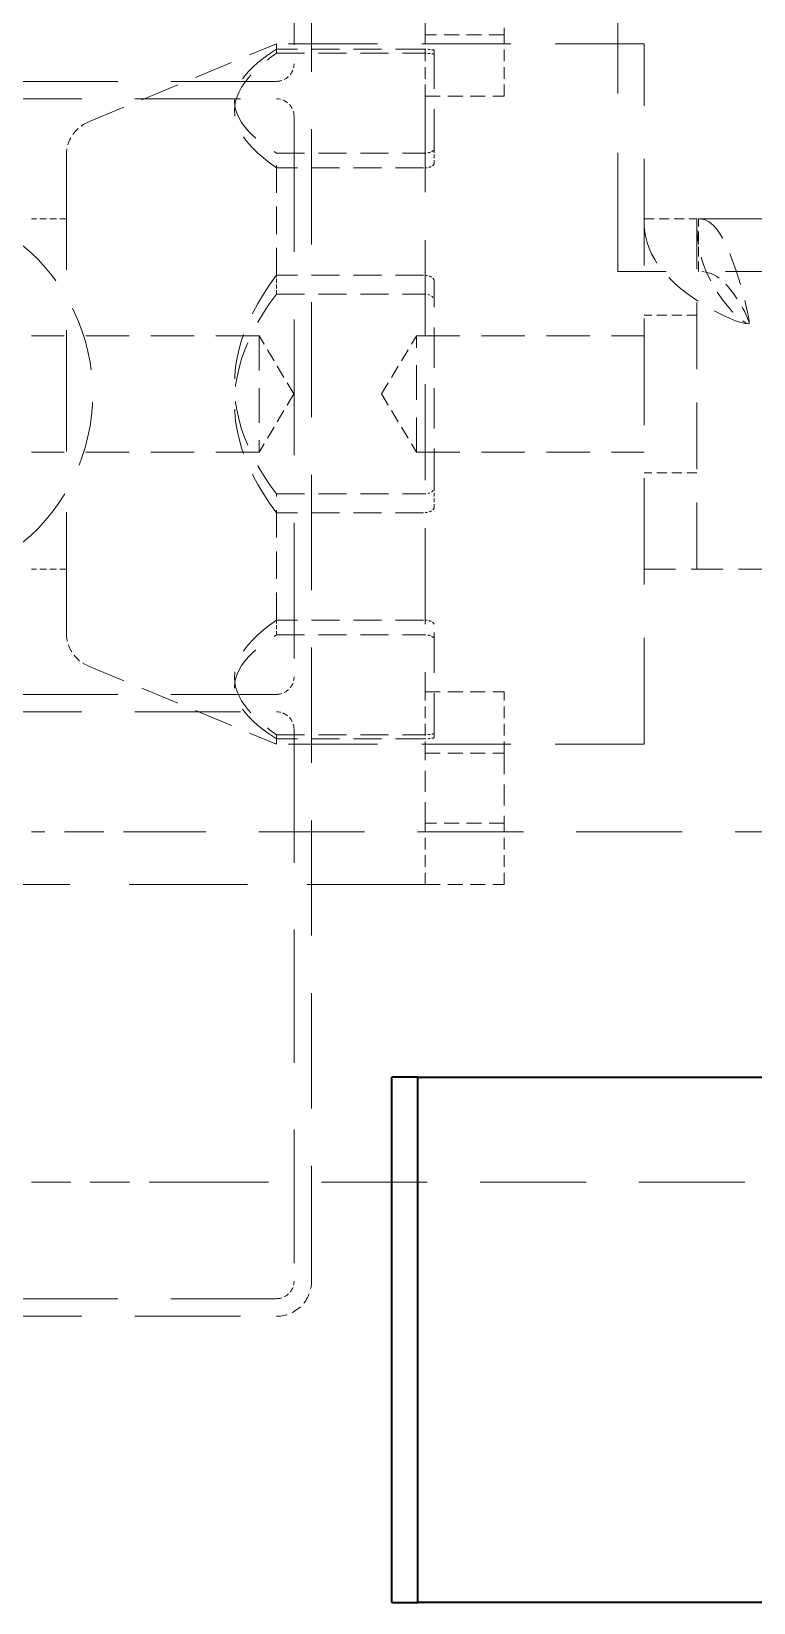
# Model space of a CAD drawing. Header units: millimetres. Extents: x -116965 to 323937, y 291661 to 566926.
# Drawn here: x -24943.8 to -24902.6, y 326388.5 to 326478.2 of the extents above; entities that cross this region are included whole.
import ezdxf

# ---------------------------------------------------------------- set-up
doc = ezdxf.new("R2010")
doc.units = ezdxf.units.MM
doc.linetypes.add('DASHED', pattern=[0.75, 0.5, -0.25])
doc.layers.add('Hidden Edges(Schneider)', color=7, linetype='DASHED', lineweight=18)
doc.layers.add('Visible Edges(Schneider)', color=7, linetype='Continuous', lineweight=35)

msp = doc.modelspace()

# ---------------------------------------------------------------- linework, layer by layer
at = {"layer": 'Hidden Edges(Schneider)', "ltscale": 13.152804}
msp.add_line((-24927.814573, 326406.814718), (-24927.814573, 326542.814718), dxfattribs=at)
at = {"layer": 'Hidden Edges(Schneider)', "ltscale": 13.539652}
for p, q in [((-24910.316273, 326464.464712), (-24910.316273, 326520.464712)), ((-24826.316273, 326464.464712), (-24910.316273, 326464.464712)), ((-24921.316273, 326429.464712), (-25005.316273, 326429.464712))]:
    msp.add_line(p, q, dxfattribs=at)
at = {"layer": 'Hidden Edges(Schneider)', "ltscale": 15.957447}
msp.add_line((-24928.814573, 326509.314718), (-24928.814573, 326476.314718), dxfattribs=at)
at = {"layer": 'Hidden Edges(Schneider)', "ltscale": 2.392255}
for p, q in [((-24921.316273, 326477.964712), (-24921.316273, 326481.964712)), ((-24916.816273, 326481.964712), (-24916.816273, 326477.964712)), ((-24921.316273, 326432.964712), (-24921.316273, 326436.964712)), ((-24916.816273, 326436.964712), (-24916.816273, 326432.964712))]:
    msp.add_line(p, q, dxfattribs=at)
at = {"layer": 'Hidden Edges(Schneider)', "ltscale": 1.713298}
for p, q in [((-24916.816273, 326477.964712), (-24921.316273, 326477.964712)), ((-24921.316273, 326474.464712), (-24916.816273, 326474.464712)), ((-24921.316273, 326440.464712), (-24916.816273, 326440.464712)), ((-24921.316273, 326436.964712), (-24916.816273, 326436.964712)), ((-24916.816273, 326432.964712), (-24921.316273, 326432.964712)), ((-24921.316273, 326429.464712), (-24916.816273, 326429.464712))]:
    msp.add_line(p, q, dxfattribs=at)
at = {"layer": 'Hidden Edges(Schneider)', "ltscale": 1.332543}
for p, q in [((-24921.316273, 326474.464712), (-24921.316273, 326477.964712)), ((-24916.816273, 326474.464712), (-24916.816273, 326477.964712)), ((-24921.316273, 326436.964712), (-24921.316273, 326440.464712)), ((-24916.816273, 326436.964712), (-24916.816273, 326440.464712)), ((-24921.316273, 326429.464712), (-24921.316273, 326432.964712)), ((-24916.816273, 326429.464712), (-24916.816273, 326432.964712))]:
    msp.add_line(p, q, dxfattribs=at)
at = {"layer": 'Hidden Edges(Schneider)', "ltscale": 4.442043}
for p, q in [((-24940.585504, 326472.977533), (-24929.816273, 326477.464712)), ((-24940.585504, 326441.951892), (-24929.816273, 326437.464712))]:
    msp.add_line(p, q, dxfattribs=at)
at = {"layer": 'Hidden Edges(Schneider)', "ltscale": 1.354103}
msp.add_line((-24929.816273, 326477.149305), (-24929.816273, 326477.464712), dxfattribs=at)
at = {"layer": 'Hidden Edges(Schneider)', "ltscale": 10.154738}
for p, q in [((-24908.816273, 326477.464712), (-24929.816273, 326477.464712)), ((-24908.816273, 326437.464712), (-24929.816273, 326437.464712))]:
    msp.add_line(p, q, dxfattribs=at)
at = {"layer": 'Hidden Edges(Schneider)', "ltscale": 3.199486}
for p, q in [((-24921.413007, 326477.149305), (-24929.816273, 326477.149305)), ((-24929.816273, 326476.918508), (-24921.413007, 326476.918508)), ((-24929.816273, 326471.211857), (-24921.413007, 326471.211857)), ((-24921.413007, 326470.370928), (-24929.816273, 326470.370928)), ((-24921.413007, 326464.243089), (-24929.816273, 326464.243089)), ((-24929.816273, 326463.171363), (-24921.413007, 326463.171363)), ((-24929.816273, 326451.758062), (-24921.413007, 326451.758062)), ((-24921.413007, 326450.686335), (-24929.816273, 326450.686335)), ((-24921.413007, 326444.558497), (-24929.816273, 326444.558497)), ((-24929.816273, 326443.717567), (-24921.413007, 326443.717567)), ((-24929.816273, 326438.010917), (-24921.413007, 326438.010917)), ((-24921.413007, 326437.780119), (-24929.816273, 326437.780119))]:
    msp.add_line(p, q, dxfattribs=at)
at = {"layer": 'Hidden Edges(Schneider)', "ltscale": 0.4295}
for p, q in [((-24929.816273, 326476.918508), (-24929.816273, 326477.149305)), ((-24920.816273, 326470.597062), (-24920.816273, 326471.426697)), ((-24929.816273, 326463.171363), (-24929.816273, 326464.243089)), ((-24920.816273, 326450.967349), (-24920.816273, 326452.044203)), ((-24929.816273, 326443.717567), (-24929.816273, 326444.558497)), ((-24920.816273, 326437.834999), (-24920.816273, 326438.082219))]:
    msp.add_line(p, q, dxfattribs=at)
at = {"layer": 'Hidden Edges(Schneider)', "ltscale": 4.609554}
for p, q in [((-24920.816273, 326471.426697), (-24920.816273, 326477.094426)), ((-24920.816273, 326452.044203), (-24920.816273, 326463.962076)), ((-24920.816273, 326438.082219), (-24920.816273, 326444.332362))]:
    msp.add_line(p, q, dxfattribs=at)
at = {"layer": 'Hidden Edges(Schneider)', "ltscale": 12.153163}
msp.add_line((-24908.816273, 326437.464712), (-24908.816273, 326477.464712), dxfattribs=at)
at = {"layer": 'Hidden Edges(Schneider)', "ltscale": 12.088975}
for p, q in [((-24929.814573, 326475.314718), (-24992.314573, 326475.314718)), ((-24992.314573, 326474.314718), (-24929.814573, 326474.314718)), ((-24929.814573, 326440.314718), (-24992.314573, 326440.314718)), ((-24992.314573, 326439.314718), (-24929.814573, 326439.314718)), ((-24861.316273, 326432.464712), (-24936.316273, 326432.464712)), ((-24936.316273, 326412.464712), (-24861.316273, 326412.464712)), ((-24929.814573, 326405.814718), (-24992.314573, 326405.814718)), ((-24992.314573, 326404.814718), (-24929.814573, 326404.814718))]:
    msp.add_line(p, q, dxfattribs=at)
at = {"layer": 'Hidden Edges(Schneider)', "ltscale": 10.96067}
msp.add_line((-24921.316273, 326474.464712), (-24921.316273, 326440.464712), dxfattribs=at)
at = {"layer": 'Hidden Edges(Schneider)', "ltscale": 15.473887}
msp.add_line((-24928.814573, 326473.314718), (-24928.814573, 326441.314718), dxfattribs=at)
at = {"layer": 'Hidden Edges(Schneider)', "ltscale": 13.841103}
msp.add_line((-24941.816273, 326443.798046), (-24941.816273, 326471.131379), dxfattribs=at)
at = {"layer": 'Hidden Edges(Schneider)', "ltscale": 3.137906}
for p, q in [((-24929.816273, 326464.243089), (-24929.816273, 326471.211857)), ((-24929.816273, 326444.558497), (-24929.816273, 326451.758062))]:
    msp.add_line(p, q, dxfattribs=at)
at = {"layer": 'Hidden Edges(Schneider)', "ltscale": 0.76141}
for p, q in [((-24941.816273, 326467.464712), (-24943.816273, 326467.464712)), ((-24941.816273, 326447.464712), (-24943.816273, 326447.464712))]:
    msp.add_line(p, q, dxfattribs=at)
at = {"layer": 'Hidden Edges(Schneider)', "ltscale": 1.142165}
for p, q in [((-24908.816273, 326467.464712), (-24905.816273, 326467.464712)), ((-24905.816273, 326461.964712), (-24908.816273, 326461.964712)), ((-24905.816273, 326452.964712), (-24908.816273, 326452.964712))]:
    msp.add_line(p, q, dxfattribs=at)
at = {"layer": 'Hidden Edges(Schneider)', "ltscale": 7.615002}
msp.add_line((-24905.816273, 326447.464712), (-24905.816273, 326467.464712), dxfattribs=at)
at = {"layer": 'Hidden Edges(Schneider)', "ltscale": 13.387676}
msp.add_line((-24808.816273, 326467.464712), (-24905.716273, 326467.464712), dxfattribs=at)
at = {"layer": 'Hidden Edges(Schneider)', "ltscale": 1.142166}
msp.add_line((-24905.716271, 326464.46471), (-24905.716271, 326467.464712), dxfattribs=at)
at = {"layer": 'Hidden Edges(Schneider)', "ltscale": 4.949717}
for p, q in [((-24930.816273, 326460.788212), (-24943.816273, 326460.788212)), ((-24921.816273, 326460.788212), (-24908.816273, 326460.788212)), ((-24930.816273, 326454.141212), (-24943.816273, 326454.141212)), ((-24921.816273, 326454.141212), (-24908.816273, 326454.141212))]:
    msp.add_line(p, q, dxfattribs=at)
at = {"layer": 'Hidden Edges(Schneider)', "ltscale": 3.975396}
for p, q in [((-24930.816273, 326460.788212), (-24930.816273, 326454.141212)), ((-24921.816273, 326454.141212), (-24921.816273, 326460.788212))]:
    msp.add_line(p, q, dxfattribs=at)
at = {"layer": 'Hidden Edges(Schneider)', "ltscale": 1.476204}
for p, q in [((-24928.819313, 326457.464712), (-24930.816273, 326460.788212)), ((-24923.813233, 326457.464712), (-24921.816273, 326460.788212)), ((-24928.819313, 326457.464712), (-24930.816273, 326454.141212)), ((-24923.813233, 326457.464712), (-24921.816273, 326454.141212))]:
    msp.add_line(p, q, dxfattribs=at)
at = {"layer": 'Hidden Edges(Schneider)', "ltscale": 3.588432}
msp.add_line((-24908.816273, 326447.464712), (-24902.816273, 326447.464712), dxfattribs=at)
at = {"layer": 'Hidden Edges(Schneider)', "ltscale": 13.401492}
msp.add_line((-24805.816273, 326447.464712), (-24902.816273, 326447.464712), dxfattribs=at)
at = {"layer": 'Hidden Edges(Schneider)', "ltscale": 15.232108}
msp.add_line((-24928.814573, 326438.314718), (-24928.814573, 326406.814718), dxfattribs=at)
at = {"layer": 'Hidden Edges(Schneider)', "ltscale": 1.783703}
msp.add_line((-24929.816273, 326437.464712), (-24929.816273, 326438.010917), dxfattribs=at)
at = {"layer": 'Hidden Edges(Schneider)', "ltscale": 4.485566}
for p, q in [((-24936.316273, 326432.464712), (-24943.816273, 326432.464712)), ((-24943.816273, 326412.464712), (-24936.316273, 326412.464712))]:
    msp.add_line(p, q, dxfattribs=at)
at = {"layer": 'Hidden Edges(Schneider)', "ltscale": 5.185067, "flags": 128}
for points in [[(-24929.816272, 326477.149305), (-24930.208046, 326476.890522), (-24930.562901, 326476.634783), (-24930.881638, 326476.381782), (-24931.164977, 326476.131213), (-24931.413543, 326475.882785), (-24931.627886, 326475.636213), (-24931.808474, 326475.391221), (-24931.955702, 326475.147537), (-24932.069885, 326474.904893), (-24932.15127, 326474.663025), (-24932.200031, 326474.421674), (-24932.216272, 326474.180581), (-24932.200031, 326473.939488), (-24932.15127, 326473.698137), (-24932.069885, 326473.456269), (-24931.955702, 326473.213625), (-24931.808474, 326472.969941), (-24931.627886, 326472.724949), (-24931.413543, 326472.478378), (-24931.164977, 326472.22995), (-24930.881638, 326471.979381), (-24930.562901, 326471.726379), (-24930.208046, 326471.470641), (-24929.816272, 326471.211858)], [(-24929.816272, 326470.370928), (-24930.208046, 326470.656305), (-24930.562901, 326470.938321), (-24930.881638, 326471.217322), (-24931.164977, 326471.49364), (-24931.413543, 326471.767596), (-24931.627886, 326472.039505), (-24931.808474, 326472.309672), (-24931.955702, 326472.578398), (-24932.069885, 326472.845976), (-24932.15127, 326473.112698), (-24932.200031, 326473.37885), (-24932.216272, 326473.644718), (-24932.200031, 326473.910585), (-24932.15127, 326474.176738), (-24932.069885, 326474.443459), (-24931.955702, 326474.711038), (-24931.808474, 326474.979763), (-24931.627886, 326475.249931), (-24931.413543, 326475.521839), (-24931.164977, 326475.795796), (-24930.881638, 326476.072113), (-24930.562901, 326476.351114), (-24930.208046, 326476.633131), (-24929.816272, 326476.918507)], [(-24929.816272, 326464.24309), (-24930.208046, 326463.698928), (-24930.562901, 326463.161174), (-24930.881638, 326462.629171), (-24931.164977, 326462.102285), (-24931.413543, 326461.579901), (-24931.627886, 326461.061421), (-24931.808474, 326460.546262), (-24931.955702, 326460.033852), (-24932.069885, 326459.523629), (-24932.15127, 326459.01504), (-24932.200031, 326458.507537), (-24932.216272, 326458.000575), (-24932.200031, 326457.493615), (-24932.15127, 326456.986112), (-24932.069885, 326456.477522), (-24931.955702, 326455.9673), (-24931.808474, 326455.45489), (-24931.627886, 326454.939731), (-24931.413543, 326454.42125), (-24931.164977, 326453.898866), (-24930.881638, 326453.37198), (-24930.562901, 326452.839977), (-24930.208046, 326452.302222), (-24929.816272, 326451.758062)], [(-24929.816272, 326450.686335), (-24930.208046, 326451.230496), (-24930.562901, 326451.76825), (-24930.881638, 326452.300253), (-24931.164977, 326452.827139), (-24931.413543, 326453.349524), (-24931.627886, 326453.868003), (-24931.808474, 326454.383163), (-24931.955702, 326454.895573), (-24932.069885, 326455.405796), (-24932.15127, 326455.914385), (-24932.200031, 326456.421888), (-24932.216272, 326456.928849), (-24932.200031, 326457.43581), (-24932.15127, 326457.943313), (-24932.069885, 326458.451902), (-24931.955702, 326458.962125), (-24931.808474, 326459.474535), (-24931.627886, 326459.989694), (-24931.413543, 326460.508174), (-24931.164977, 326461.030559), (-24930.881638, 326461.557445), (-24930.562901, 326462.089447), (-24930.208046, 326462.627202), (-24929.816272, 326463.171363)], [(-24929.816272, 326444.558497), (-24930.208046, 326444.27312), (-24930.562901, 326443.991103), (-24930.881638, 326443.712102), (-24931.164977, 326443.435785), (-24931.413543, 326443.161829), (-24931.627886, 326442.88992), (-24931.808474, 326442.619753), (-24931.955702, 326442.351027), (-24932.069885, 326442.083449), (-24932.15127, 326441.816727), (-24932.200031, 326441.550575), (-24932.216272, 326441.284707), (-24932.200031, 326441.018839), (-24932.15127, 326440.752687), (-24932.069885, 326440.485965), (-24931.955702, 326440.218387), (-24931.808474, 326439.949661), (-24931.627886, 326439.679494), (-24931.413543, 326439.407585), (-24931.164977, 326439.133629), (-24930.881638, 326438.857312), (-24930.562901, 326438.578311), (-24930.208046, 326438.296294), (-24929.816272, 326438.010917)], [(-24929.816272, 326437.78012), (-24930.208046, 326438.038903), (-24930.562901, 326438.294641), (-24930.881638, 326438.547643), (-24931.164977, 326438.798212), (-24931.413543, 326439.04664), (-24931.627886, 326439.293211), (-24931.808474, 326439.538204), (-24931.955702, 326439.781888), (-24932.069885, 326440.024531), (-24932.15127, 326440.2664), (-24932.200031, 326440.50775), (-24932.216272, 326440.748844), (-24932.200031, 326440.989937), (-24932.15127, 326441.231288), (-24932.069885, 326441.473155), (-24931.955702, 326441.715799), (-24931.808474, 326441.959484), (-24931.627886, 326442.204476), (-24931.413543, 326442.451047), (-24931.164977, 326442.699475), (-24930.881638, 326442.950044), (-24930.562901, 326443.203046), (-24930.208046, 326443.458783), (-24929.816272, 326443.717567)]]:
    msp.add_lwpolyline(points, dxfattribs=at)
at = {"layer": 'Hidden Edges(Schneider)', "ltscale": 0.270482, "flags": 128}
for points in [[(-24920.816273, 326477.094426), (-24920.821165, 326477.09866), (-24920.829985, 326477.102683), (-24920.841226, 326477.106492), (-24920.854209, 326477.110071), (-24920.868731, 326477.113462), (-24920.884481, 326477.116654), (-24920.901197, 326477.119645), (-24920.919368, 326477.122538), (-24920.939183, 326477.125357), (-24920.960637, 326477.128088), (-24920.983727, 326477.130715), (-24921.008449, 326477.133226), (-24921.034802, 326477.135608), (-24921.062779, 326477.137845), (-24921.092219, 326477.139915), (-24921.122977, 326477.141801), (-24921.155027, 326477.143495), (-24921.188336, 326477.144988), (-24921.222876, 326477.146274), (-24921.258617, 326477.147344), (-24921.295532, 326477.14819), (-24921.333587, 326477.148805), (-24921.372755, 326477.149179), (-24921.413008, 326477.149305)], [(-24921.413008, 326476.918507), (-24921.372753, 326476.918341), (-24921.333582, 326476.91785), (-24921.295523, 326476.917044), (-24921.258608, 326476.915934), (-24921.222864, 326476.914531), (-24921.188322, 326476.912847), (-24921.15501, 326476.91089), (-24921.122961, 326476.908674), (-24921.0922, 326476.906207), (-24921.062759, 326476.903502), (-24921.034782, 326476.900579), (-24921.008428, 326476.897472), (-24920.983705, 326476.894198), (-24920.960616, 326476.890775), (-24920.939161, 326476.887223), (-24920.919348, 326476.883558), (-24920.901177, 326476.8798), (-24920.884461, 326476.875919), (-24920.868712, 326476.87178), (-24920.85419, 326476.867389), (-24920.841208, 326476.862762), (-24920.829969, 326476.857842), (-24920.821153, 326476.852654), (-24920.816273, 326476.847206)], [(-24921.413008, 326471.211858), (-24921.372753, 326471.21238), (-24921.333582, 326471.213921), (-24921.295523, 326471.216445), (-24921.258608, 326471.219914), (-24921.222864, 326471.224288), (-24921.188322, 326471.229531), (-24921.15501, 326471.235604), (-24921.12296, 326471.24247), (-24921.0922, 326471.250092), (-24921.062759, 326471.258431), (-24921.034782, 326471.267411), (-24921.008428, 326471.276928), (-24920.983705, 326471.286922), (-24920.960616, 326471.297334), (-24920.939161, 326471.308103), (-24920.919348, 326471.319171), (-24920.901177, 326471.330475), (-24920.884461, 326471.342099), (-24920.868712, 326471.354446), (-24920.85419, 326471.367489), (-24920.841208, 326471.381169), (-24920.829969, 326471.395649), (-24920.821153, 326471.410836), (-24920.816273, 326471.426697)], [(-24920.816273, 326470.597062), (-24920.821165, 326470.58033), (-24920.829985, 326470.564337), (-24920.841226, 326470.54909), (-24920.854209, 326470.534688), (-24920.868731, 326470.520956), (-24920.884481, 326470.507959), (-24920.901197, 326470.495725), (-24920.919368, 326470.483826), (-24920.939183, 326470.47218), (-24920.960637, 326470.460846), (-24920.983727, 326470.449891), (-24921.008449, 326470.439375), (-24921.034802, 326470.429361), (-24921.062779, 326470.419914), (-24921.092219, 326470.411142), (-24921.122977, 326470.403125), (-24921.155027, 326470.395903), (-24921.188336, 326470.389515), (-24921.222876, 326470.384001), (-24921.258617, 326470.379401), (-24921.295532, 326470.375753), (-24921.333587, 326470.373098), (-24921.372755, 326470.371478), (-24921.413008, 326470.370928)], [(-24920.816273, 326463.962076), (-24920.821165, 326463.983044), (-24920.829985, 326464.003059), (-24920.841226, 326464.022115), (-24920.854209, 326464.040095), (-24920.868731, 326464.057218), (-24920.884481, 326464.073408), (-24920.901197, 326464.088632), (-24920.919368, 326464.103424), (-24920.939183, 326464.11789), (-24920.960637, 326464.131953), (-24920.983727, 326464.145537), (-24921.008449, 326464.158564), (-24921.034802, 326464.170958), (-24921.062779, 326464.182643), (-24921.092219, 326464.193485), (-24921.122977, 326464.203388), (-24921.155027, 326464.212304), (-24921.188336, 326464.220186), (-24921.222876, 326464.226986), (-24921.258617, 326464.232656), (-24921.295532, 326464.23715), (-24921.333587, 326464.240417), (-24921.372755, 326464.242414), (-24921.413008, 326464.24309)], [(-24921.413008, 326463.171363), (-24921.372753, 326463.170675), (-24921.333582, 326463.168641), (-24921.295523, 326463.16531), (-24921.258608, 326463.160732), (-24921.222864, 326463.154956), (-24921.188322, 326463.148029), (-24921.15501, 326463.139999), (-24921.12296, 326463.130916), (-24921.0922, 326463.120827), (-24921.062759, 326463.109782), (-24921.034782, 326463.09788), (-24921.008428, 326463.085257), (-24920.983705, 326463.071988), (-24920.960616, 326463.058154), (-24920.939161, 326463.043831), (-24920.919348, 326463.0291), (-24920.901177, 326463.014037), (-24920.884461, 326462.998534), (-24920.868712, 326462.982048), (-24920.85419, 326462.964613), (-24920.841208, 326462.946306), (-24920.829969, 326462.926906), (-24920.821153, 326462.906529), (-24920.816273, 326462.885221)], [(-24921.413008, 326451.758062), (-24921.372753, 326451.75875), (-24921.333582, 326451.760784), (-24921.295523, 326451.764114), (-24921.258608, 326451.768692), (-24921.222864, 326451.774469), (-24921.188322, 326451.781396), (-24921.15501, 326451.789426), (-24921.12296, 326451.798509), (-24921.0922, 326451.808598), (-24921.062759, 326451.819643), (-24921.034782, 326451.831544), (-24921.008428, 326451.844167), (-24920.983705, 326451.857437), (-24920.960616, 326451.871271), (-24920.939161, 326451.885594), (-24920.919348, 326451.900325), (-24920.901177, 326451.915388), (-24920.884461, 326451.930891), (-24920.868712, 326451.947377), (-24920.85419, 326451.964812), (-24920.841208, 326451.983119), (-24920.829969, 326452.002519), (-24920.821153, 326452.022895), (-24920.816273, 326452.044204)], [(-24920.816273, 326450.967349), (-24920.821165, 326450.946381), (-24920.829985, 326450.926366), (-24920.841226, 326450.90731), (-24920.854209, 326450.88933), (-24920.868731, 326450.872207), (-24920.884481, 326450.856017), (-24920.901197, 326450.840792), (-24920.919368, 326450.826), (-24920.939183, 326450.811535), (-24920.960637, 326450.797472), (-24920.983727, 326450.783888), (-24921.008449, 326450.770861), (-24921.034802, 326450.758466), (-24921.062779, 326450.746782), (-24921.092219, 326450.73594), (-24921.122977, 326450.726037), (-24921.155027, 326450.71712), (-24921.188336, 326450.709238), (-24921.222876, 326450.702439), (-24921.258617, 326450.696768), (-24921.295532, 326450.692275), (-24921.333587, 326450.689007), (-24921.372755, 326450.687011), (-24921.413008, 326450.686335)], [(-24920.816273, 326444.332363), (-24920.821165, 326444.349095), (-24920.829985, 326444.365088), (-24920.841226, 326444.380334), (-24920.854209, 326444.394737), (-24920.868731, 326444.408468), (-24920.884481, 326444.421465), (-24920.901197, 326444.4337), (-24920.919368, 326444.445598), (-24920.939183, 326444.457245), (-24920.960637, 326444.468579), (-24920.983727, 326444.479534), (-24921.008449, 326444.49005), (-24921.034802, 326444.500063), (-24921.062779, 326444.50951), (-24921.092219, 326444.518282), (-24921.122977, 326444.5263), (-24921.155027, 326444.533522), (-24921.188336, 326444.53991), (-24921.222876, 326444.545423), (-24921.258617, 326444.550024), (-24921.295532, 326444.553671), (-24921.333587, 326444.556326), (-24921.372755, 326444.557947), (-24921.413008, 326444.558497)], [(-24921.413008, 326443.717567), (-24921.372753, 326443.717045), (-24921.333582, 326443.715503), (-24921.295523, 326443.712979), (-24921.258608, 326443.709511), (-24921.222864, 326443.705137), (-24921.188322, 326443.699894), (-24921.15501, 326443.693821), (-24921.12296, 326443.686954), (-24921.0922, 326443.679333), (-24921.062759, 326443.670994), (-24921.034782, 326443.662014), (-24921.008428, 326443.652497), (-24920.983705, 326443.642502), (-24920.960616, 326443.63209), (-24920.939161, 326443.621321), (-24920.919348, 326443.610254), (-24920.901177, 326443.598949), (-24920.884461, 326443.587326), (-24920.868712, 326443.574979), (-24920.85419, 326443.561935), (-24920.841208, 326443.548255), (-24920.829969, 326443.533776), (-24920.821153, 326443.518589), (-24920.816273, 326443.502728)], [(-24921.413008, 326438.010917), (-24921.372753, 326438.011083), (-24921.333582, 326438.011574), (-24921.295523, 326438.012381), (-24921.258608, 326438.013491), (-24921.222864, 326438.014894), (-24921.188322, 326438.016578), (-24921.15501, 326438.018534), (-24921.122961, 326438.020751), (-24921.0922, 326438.023218), (-24921.062759, 326438.025923), (-24921.034782, 326438.028845), (-24921.008428, 326438.031952), (-24920.983705, 326438.035227), (-24920.960616, 326438.03865), (-24920.939161, 326438.042202), (-24920.919348, 326438.045867), (-24920.901177, 326438.049625), (-24920.884461, 326438.053505), (-24920.868712, 326438.057644), (-24920.85419, 326438.062035), (-24920.841208, 326438.066662), (-24920.829969, 326438.071583), (-24920.821153, 326438.076771), (-24920.816273, 326438.082219)], [(-24920.816273, 326437.834999), (-24920.821165, 326437.830764), (-24920.829985, 326437.826742), (-24920.841226, 326437.822932), (-24920.854209, 326437.819354), (-24920.868731, 326437.815963), (-24920.884481, 326437.81277), (-24920.901197, 326437.80978), (-24920.919368, 326437.806886), (-24920.939183, 326437.804067), (-24920.960637, 326437.801337), (-24920.983727, 326437.79871), (-24921.008449, 326437.796198), (-24921.034802, 326437.793817), (-24921.062779, 326437.79158), (-24921.092219, 326437.78951), (-24921.122977, 326437.787623), (-24921.155027, 326437.78593), (-24921.188336, 326437.784437), (-24921.222876, 326437.783151), (-24921.258617, 326437.782081), (-24921.295532, 326437.781235), (-24921.333587, 326437.78062), (-24921.372755, 326437.780246), (-24921.413008, 326437.78012)]]:
    msp.add_lwpolyline(points, dxfattribs=at)
at = {"layer": 'Hidden Edges(Schneider)', "ltscale": 4.295958, "flags": 128}
msp.add_lwpolyline([(-24902.816271, 326461.464713), (-24903.033156, 326461.486409), (-24903.297686, 326461.549528), (-24903.603672, 326461.651142), (-24903.944925, 326461.788295), (-24904.315237, 326461.958049), (-24904.708418, 326462.157462), (-24905.117087, 326462.383598), (-24905.532517, 326462.633503), (-24905.946516, 326462.904246), (-24906.350845, 326463.192881), (-24906.738114, 326463.496464), (-24907.101397, 326463.812049), (-24907.43421, 326464.136704), (-24907.732529, 326464.467481), (-24907.993178, 326464.801438), (-24908.213724, 326465.13563), (-24908.394865, 326465.467122), (-24908.538021, 326465.792969), (-24908.645205, 326466.110223), (-24908.720965, 326466.415952), (-24908.770641, 326466.707204), (-24908.799538, 326466.981047), (-24908.812975, 326467.234529), (-24908.816275, 326467.464712)], dxfattribs=at)
at = {"layer": 'Hidden Edges(Schneider)', "ltscale": 2.942113, "flags": 128}
msp.add_lwpolyline([(-24905.816273, 326467.464712), (-24905.814623, 326467.234529), (-24905.807909, 326466.981047), (-24905.793451, 326466.707204), (-24905.768618, 326466.415952), (-24905.730738, 326466.110223), (-24905.677151, 326465.792969), (-24905.605568, 326465.467122), (-24905.514998, 326465.13563), (-24905.404724, 326464.801438), (-24905.274405, 326464.467481), (-24905.12524, 326464.136704), (-24904.958834, 326463.812049), (-24904.777197, 326463.496464), (-24904.583563, 326463.192881), (-24904.381394, 326462.904246), (-24904.174389, 326462.633503), (-24903.966679, 326462.383598), (-24903.762344, 326462.157462), (-24903.565754, 326461.958049), (-24903.380598, 326461.788295), (-24903.209976, 326461.651142), (-24903.056978, 326461.549528), (-24902.924713, 326461.486409), (-24902.816271, 326461.464713)], dxfattribs=at)
at = {"layer": 'Hidden Edges(Schneider)', "ltscale": 3.762605, "flags": 128}
msp.add_lwpolyline([(-24905.716271, 326467.464712), (-24905.625786, 326467.462624), (-24905.52051, 326467.452272), (-24905.402092, 326467.427505), (-24905.272202, 326467.382186), (-24905.132479, 326467.310169), (-24904.984602, 326467.205313), (-24904.830212, 326467.061995), (-24904.670967, 326466.87743), (-24904.508537, 326466.649712), (-24904.344572, 326466.377853), (-24904.180731, 326466.064733), (-24904.018673, 326465.71421), (-24903.860048, 326465.331171), (-24903.706526, 326464.923523), (-24903.559755, 326464.499667), (-24903.421396, 326464.068573), (-24903.293108, 326463.640054), (-24903.17655, 326463.223785), (-24903.073372, 326462.82997), (-24902.985233, 326462.467058), (-24902.913803, 326462.142065), (-24902.860722, 326461.862), (-24902.827658, 326461.633876), (-24902.816271, 326461.464713)], dxfattribs=at)
at = {"layer": 'Hidden Edges(Schneider)', "ltscale": 2.119163, "flags": 128}
msp.add_lwpolyline([(-24902.816271, 326461.464713), (-24902.827658, 326461.549295), (-24902.860722, 326461.663354), (-24902.913803, 326461.803387), (-24902.985233, 326461.965888), (-24903.073372, 326462.147344), (-24903.17655, 326462.344249), (-24903.293108, 326462.552384), (-24903.421396, 326462.766641), (-24903.559755, 326462.98219), (-24903.706526, 326463.194116), (-24903.860048, 326463.39794), (-24904.018673, 326463.589461), (-24904.180731, 326463.764723), (-24904.344572, 326463.921283), (-24904.508537, 326464.05721), (-24904.670967, 326464.171074), (-24904.830212, 326464.263356), (-24904.984602, 326464.335011), (-24905.132479, 326464.387439), (-24905.272202, 326464.42345), (-24905.402092, 326464.446109), (-24905.52051, 326464.458492), (-24905.625786, 326464.463671), (-24905.716271, 326464.46471)], dxfattribs=at)
at = {"layer": 'Hidden Edges(Schneider)', "ltscale": 0.597989}
for centre, start, end in [((-24929.814573, 326476.314718), 269.99999998, 0), ((-24929.814573, 326473.314718), 0, 89.99999998), ((-24929.814573, 326441.314718), 269.99999998, 0), ((-24929.814573, 326438.314718), 0, 89.99999998), ((-24929.814573, 326406.814718), 269.99999998, 0)]:
    msp.add_arc(centre, 1, start, end, dxfattribs=at)
at = {"layer": 'Hidden Edges(Schneider)', "ltscale": 0.89544}
for centre, start, end in [((-24939.816273, 326471.131379), 112.61986493, 180), ((-24939.816273, 326443.798046), 180, 247.38013503)]:
    msp.add_arc(centre, 2, start, end, dxfattribs=at)
at = {"layer": 'Hidden Edges(Schneider)', "ltscale": 7.379874}
msp.add_arc((-24951.316273, 326457.464712), 11, 309.52119634, 50.47880362, dxfattribs=at)
at = {"layer": 'Hidden Edges(Schneider)', "ltscale": 1.196077}
msp.add_arc((-24929.814573, 326406.814718), 2, 269.99999998, 0, dxfattribs=at)
at = {"layer": 'Visible Edges(Schneider)'}
for p, q in [((-24921.741522, 326418.464712), (-24923.237237, 326418.464712)), ((-24923.237237, 326388.464712), (-24923.237237, 326418.464712)), ((-24921.741522, 326418.464712), (-24739.732952, 326418.464712)), ((-24921.741522, 326388.464712), (-24921.741522, 326418.464712)), ((-24923.237237, 326388.464712), (-24921.741522, 326388.464712)), ((-24739.732952, 326388.464712), (-24921.741522, 326388.464712))]:
    msp.add_line(p, q, dxfattribs=at)

doc.saveas('drawing.dxf')
